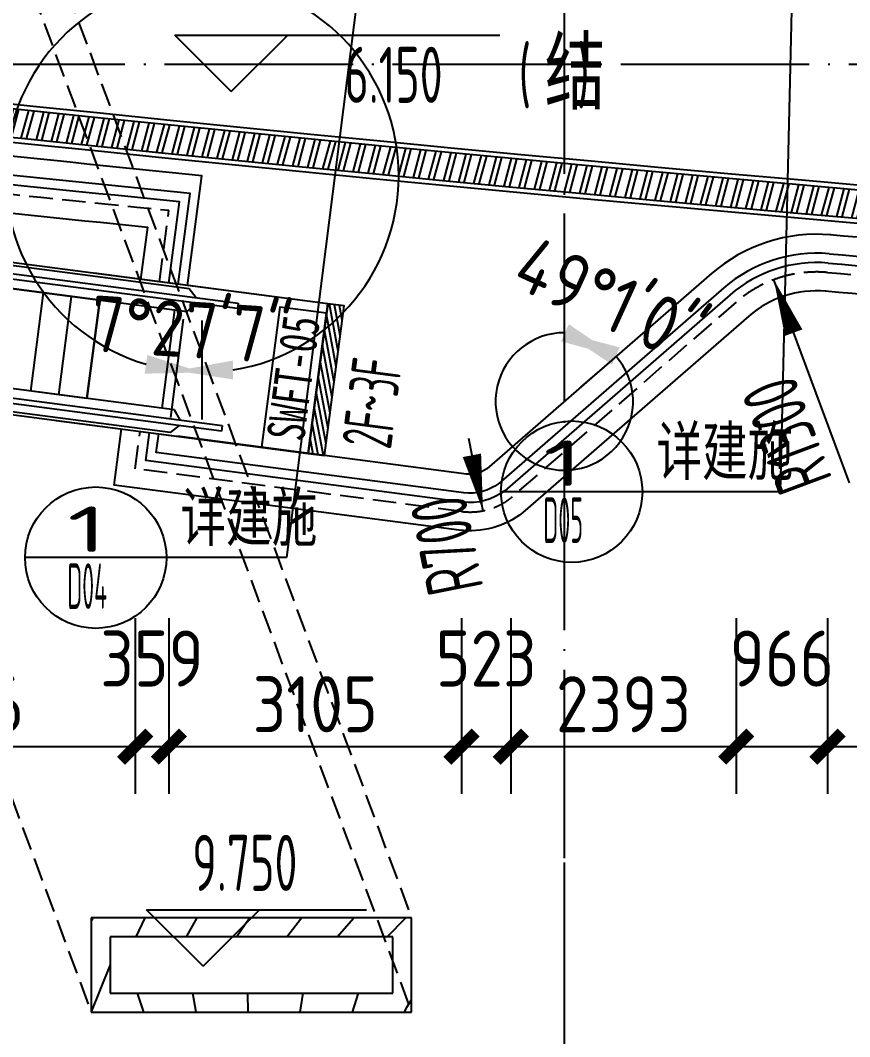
# Model space of a CAD drawing. Header units: inches. Extents: x 0 to 1813292486, y 0 to 3473589894.
# Drawn here: x 600542914 to 600551714, y 3473190898 to 3473201682 of the extents above; entities that cross this region are included whole.
import ezdxf
from ezdxf.enums import TextEntityAlignment as Align

# ---------------------------------------------------------------- set-up
doc = ezdxf.new("R2010")
doc.units = ezdxf.units.IN
doc.header["$LTSCALE"] = 1000
doc.header["$MEASUREMENT"] = 0
doc.linetypes.add('AX-MALL-GIRD-200$0$DOTE', pattern=[2.4200000000000004, 2, -0.2, 0.02, -0.2])
doc.linetypes.add('AX-MALL-WALL-P02-QT$0$DASH', pattern=[0.35, 0.25, -0.1])
for name, color, linetype in [('A-Anno-Note', 241, 'Continuous'), ('AX-MALL-DIM-P02$0$A-Anno-Dims', 3, 'Continuous'), ('AX-MALL-DIM-P02$0$A-Detl-Thin', 131, 'Continuous'), ('AX-MALL-DIM-SY-P02$0$A-Anno-Note', 241, 'Continuous'), ('AX-MALL-DIM-SY-P02$0$DIM_IDEN', 3, 'Continuous'), ('AX-MALL-GIRD-200$0$A-Grid', 222, 'AX-MALL-GIRD-200$0$DOTE'), ('AX-MALL-GIRD-200$0$A-Grid-Iden', 11, 'Continuous'), ('AX-MALL-P02-200$0$A-Anno-Note', 241, 'Continuous'), ('AX-MALL-WALL-P02$0$A-Anno-Note', 241, 'Continuous'), ('AX-MALL-WALL-P02-QT$0$A-Detl-Fine', 152, 'Continuous'), ('AX-MALL-WALL-P02-QT$0$A-Detl-Patt', 8, 'Continuous'), ('AX-MALL-WALL-P02-QT$0$A-Detl-Thin', 131, 'Continuous'), ('AX-MALL-WALL-P02-QT$0$A-Hdrl', 31, 'Continuous'), ('AX-MALL-WALL-P02-QT$0$A-Strs', 151, 'Continuous'), ('AX-MALL-WALL-P02-QT$0$A-Wall', 2, 'Continuous'), ('AX-MALL-WALL-P02-QT$0$A-Wall-Patt', 13, 'Continuous'), ('AX-MALL-WALL-P02-QT$0$A-Wind', 4, 'Continuous'), ('AX-MALL-WORD-P02$0$A-Anno-Levl', 201, 'Continuous'), ('AX-MALL-WORD-P02$0$A-Anno-Note', 241, 'Continuous'), ('AX-MALL-ZTKD-P02$0$A-Anno-Note', 241, 'Continuous')]:
    doc.layers.add(name, color=color, linetype=linetype)
doc.styles.add('AX-MALL-DIM-P02$0$_TCH_DIM', font='gbenor.shx')
doc.styles.add('AX-MALL-DIM-P02$0$_TCH_DIM_T3', font='gbenor.shx')
doc.styles.add('AX-MALL-DIM-SY-P02$0$_TCH_DIM', font='gbenor.shx')
doc.styles.add('AX-MALL-DIM-SY-P02$0$_TCH_LABEL', font='gbenor.shx')
doc.styles.add('AX-MALL-GIRD-200$0$_TCH_DIM_T3', font='gbenor.shx')
doc.styles.add('AX-MALL-WORD-P02$0$_TCH_DIM', font='gbenor.shx')
doc.styles.add('AX-MALL-WORD-P02$0$STANDARD', font='gbenor.shx', dxfattribs={"bigfont": 'gbcbig.shx'})
doc.styles.add('AX-MALL-WORD-P02$0$宋体', font='', dxfattribs={"width": 0.7, "height": 5})
doc.styles.get('AX-MALL-WORD-P02$0$宋体').set_extended_font_data('SimSun')
doc.dimstyles.new('AX-MALL-DIM-P02$0$_TCH_ARCH&&200', dxfattribs={"dimtxt": 595, "dimasz": 300, "dimexe": 500, "dimexo": 500, "dimgap": 152.5, "dimtad": 1, "dimdec": 0, "dimzin": 0, "dimdsep": 46, "dimtxsty": 'AX-MALL-DIM-P02$0$_TCH_DIM_T3', "dimblk": 'AX-MALL-DIM-P02$0$_ArchTick', "dimcen": 0.09, "dimclrt": 7, "dimazin": 2, "dimtfac": 1, "dimtdec": 0, "dimtix": 1, "dimtmove": 2, "dimatfit": 3, "dimfxl": 500, "dimtolj": 1, "dimtzin": 0, "dimarcsym": 0})
doc.dimstyles.new('AX-MALL-DIM-P02$0$_TCH_ARROW&&200', dxfattribs={"dimtxt": 595, "dimasz": 600, "dimexe": 500, "dimexo": 500, "dimgap": 152.5, "dimtad": 1, "dimdec": 0, "dimzin": 0, "dimdsep": 46, "dimtxsty": 'AX-MALL-DIM-P02$0$_TCH_DIM_T3', "dimcen": 0.09, "dimclrt": 7, "dimaunit": 1, "dimadec": 3, "dimazin": 2, "dimtfac": 1, "dimtdec": 0, "dimtix": 1, "dimtmove": 2, "dimatfit": 3, "dimfxl": 500, "dimtolj": 1, "dimtzin": 0, "dimarcsym": 0})
doc.dimstyles.new('AX-MALL-GIRD-200$0$_TCH_ARCH&&200', dxfattribs={"dimtxt": 595, "dimasz": 300, "dimexe": 500, "dimexo": 500, "dimgap": 152.5, "dimtad": 1, "dimdec": 0, "dimzin": 0, "dimdsep": 46, "dimtxsty": 'AX-MALL-GIRD-200$0$_TCH_DIM_T3', "dimblk": 'AX-MALL-GIRD-200$0$_ArchTick', "dimcen": 0.09, "dimclrt": 7, "dimazin": 2, "dimtfac": 1, "dimtdec": 0, "dimtix": 1, "dimtmove": 2, "dimatfit": 3, "dimfxl": 500, "dimtolj": 1, "dimtzin": 0, "dimarcsym": 0})
pattern_1 = [(45, (0, 359.0227), (-353.55353201463, 353.55353201463), [])]

# ---------------------------------------------------------------- blocks, each defined once
blk = doc.blocks.new('AX-MALL-WORD-P02')
at = {"layer": 'AX-MALL-WORD-P02$0$A-Anno-Levl'}
for p, q in [((600346702.1556399, 3473073564.134352), (600346349.3584504, 3473074335.842939)), ((600346349.3584504, 3473074335.842939), (600349581.1619954, 3473073131.901289)), ((600346702.1556401, 3473073564.134353), (600346349.3584509, 3473074335.84294)), ((600346349.3584509, 3473074335.84294), (600349581.1619956, 3473073131.90129)), ((600346702.1556399, 3473073564.134352), (600347473.8642268, 3473073916.931542)), ((600346702.1556401, 3473073564.134353), (600347473.864227, 3473073916.931542)), ((600343181.282711, 3473064971.567621), (600342828.4855213, 3473065743.276208)), ((600342828.4855213, 3473065743.276208), (600345016.4378104, 3473064928.19978)), ((600343181.282711, 3473064971.567621), (600343952.9912977, 3473065324.36481))]:
    blk.add_line(p, q, dxfattribs=at)
at = {"layer": 'AX-MALL-WORD-P02$0$A-Anno-Note', "color": 2}
blk.add_lwpolyline([(600346127.2442691, 3473069681.628586), (600346828.7643359, 3473071007.475334), (600346386.8154209, 3473071241.315355), (600345685.2953546, 3473069915.468609)], close=True, dxfattribs=at)
at = {"layer": 'AX-MALL-WORD-P02$0$A-Anno-Note', "style": 'AX-MALL-WORD-P02$0$_TCH_DIM', "width": 0.7}
for s, height, p in [('6.150', 595, (600347786.8219672, 3473073032.248411)), ('(', 595, (600349517.311412, 3473072387.590316)), ('结', 675.177304964539, (600349777.5095541, 3473072290.658874)), (')', 595, (600350099.9077528, 3473072170.556085)), ('9.750', 595, (600343353.7808985, 3473065761.228789))]:
    blk.add_text(s, height=height, rotation=339.5681613331429, dxfattribs=at).set_placement(p)
at = {"layer": 'AX-MALL-WORD-P02$0$A-Anno-Note', "color": 2, "style": 'AX-MALL-WORD-P02$0$宋体', "width": 0.7}
blk.add_text('SWFT-05', height=396.5189873417722, rotation=62.1161917323106, dxfattribs=at).set_placement((600346124.1437688, 3473069808.589206))
at = {"layer": 'AX-MALL-WORD-P02$0$A-Anno-Note', "color": 1, "style": 'AX-MALL-WORD-P02$0$STANDARD', "width": 0.6}
blk.add_text('2F~3F', height=524.9999999999998, rotation=62.1161916860535, dxfattribs=at).set_placement((600346960.927279, 3473069408.752296))
blk = doc.blocks.new('AX-MALL-GIRD-200$0$_ArchTick')
at = {"color": 0, "linetype": 'ByBlock', "const_width": 0.4}
blk.add_lwpolyline([(-0.5, -0.5), (0.5, 0.5)], dxfattribs=at)
blk = doc.blocks.new('*D417')
at = {"layer": 'AX-MALL-GIRD-200$0$A-Grid-Iden', "color": 0, "lineweight": -2, "transparency": 16777216}
for p, q in [((600339112.8604977, 3473067130.788375), (600337367.3963392, 3473062445.347641)), ((600346984.4009312, 3473064198.408589), (600345238.9367727, 3473059512.967855)), ((600337541.942755, 3473062913.891715), (600345413.4831885, 3473059981.511928))]:
    blk.add_line(p, q, dxfattribs=at)
at = {"layer": 'AX-MALL-GIRD-200$0$A-Grid-Iden', "color": 0, "lineweight": -2, "transparency": 16777216, "xscale": 300, "yscale": 300, "zscale": 300}
for p, rotation in [((600337541.942755, 3473062913.891715), 159.5681613084339), ((600345413.4831885, 3473059981.511928), 339.568161308434)]:
    blk.add_blockref('AX-MALL-GIRD-200$0$_ArchTick', p, dxfattribs=dict(at, rotation=rotation))
at = {"layer": 'AX-MALL-GIRD-200$0$A-Grid-Iden', "color": 7, "transparency": 16777216, "insert": (600341634.804746, 3473061869.391488), "char_height": 595, "attachment_point": 5, "rotation": 339.56816132295063, "style": 'AX-MALL-GIRD-200$0$_TCH_DIM_T3'}
blk.add_mtext('\\A1;8400', dxfattribs=at)
blk = doc.blocks.new('*D418')
at = {"layer": 'AX-MALL-GIRD-200$0$A-Grid-Iden', "color": 0, "lineweight": -2, "transparency": 16777216}
for p, q in [((600346984.400931, 3473064198.408589), (600345238.9367725, 3473059512.967854)), ((600354855.9413635, 3473061266.028803), (600353110.4772049, 3473056580.588068)), ((600345413.4831883, 3473059981.511928), (600353285.0236207, 3473057049.132142))]:
    blk.add_line(p, q, dxfattribs=at)
at = {"layer": 'AX-MALL-GIRD-200$0$A-Grid-Iden', "color": 0, "lineweight": -2, "transparency": 16777216, "xscale": 300, "yscale": 300, "zscale": 300}
for p, rotation in [((600345413.4831883, 3473059981.511928), 159.5681613089271), ((600353285.0236207, 3473057049.132142), 339.5681613089271)]:
    blk.add_blockref('AX-MALL-GIRD-200$0$_ArchTick', p, dxfattribs=dict(at, rotation=rotation))
at = {"layer": 'AX-MALL-GIRD-200$0$A-Grid-Iden', "color": 7, "transparency": 16777216, "insert": (600349506.3451788, 3473058937.011701), "char_height": 595, "attachment_point": 5, "rotation": 339.56816132295063, "style": 'AX-MALL-GIRD-200$0$_TCH_DIM_T3'}
blk.add_mtext('\\A1;8400', dxfattribs=at)
blk = doc.blocks.new('AX-MALL-WALL-P02-QT$0$tj')
at = {"layer": 'AX-MALL-WALL-P02-QT$0$A-Detl-Patt'}
h = blk.add_hatch(dxfattribs=at)
h.set_pattern_fill('STEEL', color=256, scale=100.0000000000001, angle=50.43183869082386)
h.set_pattern_definition([(75.00000000004839, (-14278.19445574284, 156289.8254051208), (-153.3407249234246, 41.08752340989569), []), (75.00000000004839, (-14317.88195610046, 156358.5661673546), (-153.3407249234246, 41.08752340989569), [])])
edge = h.paths.add_edge_path()
edge.add_line((88101.273016572, 47666.64152574539), (87883.93542659283, 47459.84604215622))
edge.add_line((87883.93542659283, 47459.84604215622), (91571.54751467705, 43584.64122533798))
edge.add_arc((262949.389629302, 558937.705083496), 543101.4133620498, 251.6057364187558, 260.0288666978238)
edge.add_arc((172180.8466627672, -2862.146247219684), 27099.9982179492, 64.7128659603706, 96.9316049602786, ccw=False)
edge.add_arc((262948.9730309481, 558936.3205539446), 543099.9677998082, 261.6155114784545, 271.7251478115656)
edge.add_line((279298.9759148359, 16082.51663446426), (279298.9759315252, 16382.65274763107))
edge.add_arc((262948.9742454757, 558936.3204835369), 542799.9676941936, 261.62020364125146, 271.7261014454634, ccw=False)
edge.add_arc((172180.8456921196, -2862.14609140989), 27400.00151046549, 64.80631838577902, 96.83815911678944)
edge.add_arc((262949.394896181, 558937.7037490648), 542801.4137571028, 251.6136389015772, 260.02417327084333, ccw=False)
edge.add_line((91737.26096642017, 43845.69257831573), (88101.273016572, 47666.64152574539))
at = {"layer": 'AX-MALL-WALL-P02-QT$0$A-Detl-Thin', "linetype": 'AX-MALL-WALL-P02-QT$0$DASH', "ltscale": 10}
h = blk.add_hatch(dxfattribs=at)
h.set_pattern_fill('ANSI31', color=256, scale=50.00000000000023, angle=92.84518400199758)
h.set_pattern_definition([(117.4133453111998, (58161.38495886326, 24927.7116932869), (-70.46183611246553, -36.54477085247697), [])])
h.paths.add_polyline_path([(209831.5866611004, 15405.21547174454), (210005.1086066961, 15382.51883602142), (210212.6206548214, 16969.00512170792), (210039.0987079144, 16991.7017583847)])
at = {"layer": 'AX-MALL-WALL-P02-QT$0$A-Detl-Fine'}
blk.add_line((208055.9908436537, 17251.09181213379), (208128.5875961781, 17806.11372900009), dxfattribs=at)
for points in [[(215322.7824310064, 17125.54036235809, 0.2034831391486491), (214505.0389516354, 16860.15656232834), (212108.4058158398, 14778.021879673, -0.2028840938386002), (211432.3645714521, 14590.7232875824), (207770.6617791653, 15069.67317819595), (207848.4785887003, 15664.60393285751)], [(217121.0578203201, 9734.253064632416), (220730.3524348736, 15025.56964683533, 0.5759538469570513), (219908.6746001244, 16741.97572851181, -0.002114868459936948), (215318.1481082439, 17125.93785762787)]]:
    blk.add_lwpolyline(points, format="xyb", dxfattribs=at)
blk.add_arc((262948.9741780758, 558936.3204660416), 543899.9676687234, 263.0841327176383, 264.2152511234571, dxfattribs=at)
at = {"layer": 'AX-MALL-WALL-P02-QT$0$A-Detl-Patt'}
blk.add_lwpolyline([(88103.03003954887, 47737.33037519455), (87813.24658572674, 47461.60306501389), (91543.92713344097, 43541.13421487808, 0.03677856867194786), (168908.9495433569, 23989.2463850975, -0.1416543586965341), (183742.0972260237, 21592.70785188675, 0.04416604653312874), (279348.9759123325, 16034.00206041336), (279348.9759345055, 16434.18465709686, -0.04414427716130016), (183859.0483468771, 21979.79425859451, 0.1405450684183163), (168919.8474783897, 24393.46752309799, -0.03670519880877311), (91764.87840116024, 43889.20268630981), (88103.03007543087, 47737.33033752441)], format="xyb", dxfattribs=at)
blk.add_lwpolyline([(88101.273016572, 47666.64152574539), (87883.93542659283, 47459.84604215622), (91571.54751467705, 43584.64122533798, 0.0367693963449814), (168910.2986617088, 24039.77597379684, -0.1415142461245126), (183756.7420067787, 21641.08926153183, 0.04414024362697595), (279298.9759148359, 16082.51663446426), (279298.9759315252, 16382.65274763107, -0.04412389944666065), (183844.4648458958, 21931.40288829803, 0.1406825130026793), (168918.4574091434, 24342.94360637665, -0.03671436212623864), (91737.26096642017, 43845.69257831573)], format="xyb", close=True, dxfattribs=at)
at = {"layer": 'AX-MALL-WALL-P02-QT$0$A-Detl-Patt', "linetype": 'AX-MALL-WALL-P02-QT$0$DASH'}
for points in [[(208254.3016358614, 17225.15280246735), (208353.608504653, 17984.38092565536, -0.005030230283610492), (197481.0343395472, 19192.30363845825)], [(215340.2952805758, 17324.77213811874, 0.2034831391578301), (214373.8711693287, 17011.13673686981), (211980.8237684965, 14932.11725091934, -0.2013268899884237), (211458.3035780191, 14789.03407144547), (207994.9115718603, 15242.04495763779), (208046.7893755436, 15638.66492509842)], [(215340.2953393459, 17324.77281236649, 0.002115244392375164), (219924.5011498928, 16941.34854793549, -0.5759538470093813), (220895.5749557018, 14912.86863183975), (217285.9804359674, 9621.112382411957)]]:
    blk.add_lwpolyline(points, format="xyb", dxfattribs=at)
at = {"layer": 'AX-MALL-WALL-P02-QT$0$A-Detl-Thin'}
for points in [[(208551.7678157091, 17186.24429559708), (208704.1341177225, 18351.12625837326, -0.005173767717059296), (197529.1990956068, 19589.39325332642)], [(215375.3209798336, 17723.23569059372, 0.2034831391629232), (214111.5356032848, 17313.09707689285), (211727.7386744022, 15242.11417484283, -0.1943799233485776), (211510.1815907955, 15185.65564870834), (208443.4111574888, 15586.78851938248)], [(217615.8256677389, 9394.831017494202), (221226.0199956894, 14687.46660804749, 0.5759538471689731), (219956.1542497873, 17340.09418058395, -0.002114752064622187), (215368.160820365, 17723.84983968735)]]:
    blk.add_lwpolyline(points, format="xyb", dxfattribs=at)
at = {"layer": 'AX-MALL-WALL-P02-QT$0$A-Detl-Thin', "linetype": 'AX-MALL-WALL-P02-QT$0$DASH', "ltscale": 10}
blk.add_lwpolyline([(196747.0410020351, 17116.67106342316), (209831.586663723, 15405.21546602249), (210039.098708868, 16991.70175266266), (196954.5530456305, 18703.15734529495)], close=True, dxfattribs=at)
at = {"layer": 'AX-MALL-WALL-P02-QT$0$A-Detl-Thin', "ltscale": 10}
blk.add_lwpolyline([(209831.5866611004, 15405.21547174454), (210005.1086066961, 15382.51883602142), (210212.6206548214, 16969.00512170792), (210039.0987079144, 16991.7017583847)], close=True, dxfattribs=at)
at = {"layer": 'AX-MALL-WALL-P02-QT$0$A-Hdrl', "ltscale": 6}
for points in [[(208452.6124219894, 17199.21379756927), (208578.6394714117, 18162.72498989105, -0.005124982163675117), (197505.1167163849, 19390.84844255447)], [(208353.4570293427, 17212.18329906464), (208466.1227222681, 18073.54327821732, -0.005077597363799565), (197493.0755281448, 19291.57604074478)], [(215357.8081303835, 17524.00391244888, 0.2034831391568696), (214242.7033861876, 17162.11690330505), (211853.8032351732, 15086.70045280457, -0.1989123667841689), (211484.2425842285, 14987.34485864639), (208219.1613650322, 15414.41674232483), (208245.1001609564, 15612.72592115402)], [(215357.8081891537, 17524.00457954407, 0.002115244392410051), (219940.3276997805, 17140.72136259079, -0.5759538471345529), (221060.7974742651, 14800.16761827469), (217450.9030542374, 9507.97169828415)], [(215349.0517047644, 17424.38802528381, 0.2034831391452846), (214308.2872774601, 17086.62681770325), (211917.2265796661, 15009.33333921432, -0.2002707399178865), (211471.2730814219, 14888.18946504593), (208107.0364677906, 15328.23084640503), (208145.9447681904, 15625.69542789459)], [(215349.0517634153, 17424.38869333267, 0.002115244392392978), (219932.4144254923, 17041.03495502472, -0.5759538471378727), (220978.1862148046, 14856.51812601089), (217368.4417458773, 9564.542040348053)]]:
    blk.add_lwpolyline(points, format="xyb", dxfattribs=at)
at = {"layer": 'AX-MALL-WALL-P02-QT$0$A-Strs'}
for p, q in [((210039.0987054166, 16991.70173848538), (202656.9796851689, 17957.28123852436)), ((202683.4113465075, 17924.57696083958), (208567.3419539084, 17154.96016672185)), ((202761.7948939252, 17827.59186149841), (209087.6610886095, 17000.16999240859)), ((209079.8793867959, 16940.67675651674), (202816.481089798, 17759.92783870226)), ((207618.8750618025, 17031.93250894151), (202906.7133129882, 17648.28220108862)), ((202906.7133129882, 17648.28220108862), (208548.7047610956, 16910.31099434627)), ((208567.3419539084, 17154.96016672185), (208641.4618194206, 17058.53275601068)), ((206887.5035310853, 16066.63479110709), (207023.942702884, 17109.74952707763)), ((207184.9697105446, 16027.72628203903), (207321.4088823433, 17070.84101800957)), ((207482.4358900039, 15988.81777297097), (207618.8750618025, 17031.93250894151)), ((207618.8750618025, 17031.93250894151), (207482.4358900039, 15988.81777297097)), ((208548.7047610956, 16910.31099434627), (208633.680117607, 16999.03952011883)), ((209087.6610886095, 17000.16999240859), (209079.8793867959, 16940.67675651674)), ((209831.5866570536, 15405.21544803588), (210039.0987054166, 16991.70173848538)), ((208280.6368048863, 15884.41327363834), (208417.075976685, 16927.52800960888)), ((207482.4358900039, 15988.81777297097), (203865.5446139587, 16461.90633472946)), ((208412.265589297, 15867.19625837572), (203865.5446139587, 16461.90633472949)), ((203955.7768371489, 16350.26069711583), (208917.7605990123, 15701.23434210307)), ((208909.9788971987, 15641.74110621121), (204010.4630330218, 16282.59667431968)), ((208367.3522172986, 15625.98400430115), (204088.8465804395, 16185.61157497853)), ((204115.2782417781, 16152.9072972937), (209831.5866570536, 15405.21544803588)), ((208471.5613298234, 15759.59710570516), (208412.265589297, 15867.19625837572)), ((208463.7796280098, 15700.1038698133), (208367.3522172986, 15625.98400430115)), ((208917.7605990123, 15701.23434210307), (208909.9788971987, 15641.74110621121))]:
    blk.add_line(p, q, dxfattribs=at)
blk = doc.blocks.new('AX-MALL-DIM-SY-P02')
at = {"layer": 'AX-MALL-DIM-SY-P02$0$DIM_IDEN'}
for p, q in [((600349099.5848602, 3473075554.432777), (600345524.4676007, 3473068725.562771)), ((600344330.9861856, 3473069170.169619), (600342925.3539655, 3473069693.808866)), ((600345524.4676007, 3473068725.562771), (600344330.9861858, 3473069170.169619))]:
    blk.add_line(p, q, dxfattribs=at)
at = {"layer": 'AX-MALL-DIM-SY-P02$0$DIM_IDEN', "color": 1}
for p, q in [((600353221.5390131, 3473073918.550472), (600350677.8687639, 3473067552.700317)), ((600349307.7509849, 3473068063.109394), (600347902.1187649, 3473068586.748641)), ((600350677.8687639, 3473067552.700317), (600349307.750985, 3473068063.109394))]:
    blk.add_line(p, q, dxfattribs=at)
at = {"layer": 'AX-MALL-DIM-SY-P02$0$DIM_IDEN'}
blk.add_circle((600343628.1700757, 3473069431.989243), 750, dxfattribs=at)
at = {"layer": 'AX-MALL-DIM-SY-P02$0$DIM_IDEN', "color": 1}
blk.add_circle((600348604.9348749, 3473068324.929018), 750, dxfattribs=at)
at = {"layer": 'AX-MALL-DIM-SY-P02$0$A-Anno-Note', "style": 'AX-MALL-DIM-SY-P02$0$_TCH_LABEL'}
for s, width, p, p2 in [('1', 3.000000000491123, (600343366.3681211, 3473069593.945214), (600343762.3973598, 3473069446.412702)), ('D04', 0.488372093103206, (600343155.6073897, 3473069028.189159), (600343551.6366284, 3473068880.656647))]:
    blk.add_text(s, height=482.9906831399546, rotation=339.5681613000222, dxfattribs=dict(at, width=width)).set_placement(p, p2, align=Align.FIT)
at = {"layer": 'AX-MALL-DIM-SY-P02$0$A-Anno-Note', "style": 'AX-MALL-DIM-SY-P02$0$_TCH_DIM', "width": 0.7}
blk.add_text('详建施', height=506.3829787234042, rotation=339.5681613088448, dxfattribs=at).set_placement((600344533.8548627, 3473069284.6258))
at = {"layer": 'AX-MALL-DIM-SY-P02$0$A-Anno-Note', "color": 1, "style": 'AX-MALL-DIM-SY-P02$0$_TCH_LABEL'}
for s, width, p, p2 in [('1', 3.000000000491123, (600348343.1329203, 3473068486.884989), (600348739.162159, 3473068339.352477)), ('D05', 0.5020509124287393, (600348132.372189, 3473067921.128934), (600348528.4014277, 3473067773.596422))]:
    blk.add_text(s, height=482.9906831399546, rotation=339.5681613000222, dxfattribs=dict(at, width=width)).set_placement(p, p2, align=Align.FIT)
at = {"layer": 'AX-MALL-DIM-SY-P02$0$A-Anno-Note', "color": 1, "style": 'AX-MALL-DIM-SY-P02$0$_TCH_DIM', "width": 0.7}
blk.add_text('详建施', height=506.3829787234042, rotation=339.5681613088448, dxfattribs=at).set_placement((600349510.619662, 3473068177.565575))
blk = doc.blocks.new('AX-MALL-DIM-P02$0$_ArchTick')
at = {"color": 0, "linetype": 'ByBlock', "const_width": 0.4}
blk.add_lwpolyline([(-0.5, -0.5), (0.5, 0.5)], dxfattribs=at)
blk = doc.blocks.new('*D1647')
at = {"layer": 'AX-MALL-DIM-P02$0$A-Anno-Dims', "color": 0, "lineweight": -2, "transparency": 16777216}
for p, q in [((600350679.0461327, 3473066120.214976), (600350028.5981466, 3473064374.183428)), ((600350203.1445626, 3473064842.727501), (600354498.9494898, 3473063242.414113)), ((600354974.8510602, 3473064519.901588), (600354324.4030738, 3473062773.870039))]:
    blk.add_line(p, q, dxfattribs=at)
at = {"layer": 'AX-MALL-DIM-P02$0$A-Anno-Dims', "color": 0, "lineweight": -2, "transparency": 16777216, "xscale": 300, "yscale": 300, "zscale": 300}
for p, rotation in [((600350203.1445626, 3473064842.727501), 159.5681612923998), ((600354498.9494898, 3473063242.414113), 339.5681612923998)]:
    blk.add_blockref('AX-MALL-DIM-P02$0$_ArchTick', p, dxfattribs=dict(at, rotation=rotation))
at = {"layer": 'AX-MALL-DIM-P02$0$A-Anno-Dims', "color": 7, "transparency": 16777216, "insert": (600352508.1388006, 3473064464.260473), "char_height": 595, "attachment_point": 5, "rotation": 339.5681612923998, "style": 'AX-MALL-DIM-P02$0$_TCH_DIM_T3'}
blk.add_mtext('\\A1;4584', dxfattribs=at)
blk = doc.blocks.new('*D1648')
at = {"layer": 'AX-MALL-DIM-P02$0$A-Anno-Dims', "color": 0, "lineweight": -2, "transparency": 16777216}
for p, q in [((600349773.4214983, 3473066457.586727), (600349122.9735122, 3473064711.555179)), ((600350679.0461327, 3473066120.214977), (600350028.5981466, 3473064374.183428)), ((600349297.5199282, 3473065180.099252), (600350203.1445626, 3473064842.727501))]:
    blk.add_line(p, q, dxfattribs=at)
at = {"layer": 'AX-MALL-DIM-P02$0$A-Anno-Dims', "color": 0, "lineweight": -2, "transparency": 16777216, "xscale": 300, "yscale": 300, "zscale": 300}
for p, rotation in [((600349297.5199282, 3473065180.099252), 159.5681612941245), ((600350203.1445626, 3473064842.727501), 339.5681612941244)]:
    blk.add_blockref('AX-MALL-DIM-P02$0$_ArchTick', p, dxfattribs=dict(at, rotation=rotation))
at = {"layer": 'AX-MALL-DIM-P02$0$A-Anno-Dims', "color": 7, "transparency": 16777216, "insert": (600350076.7340435, 3473065887.590795), "char_height": 595, "attachment_point": 5, "rotation": 339.5681612941244, "style": 'AX-MALL-DIM-P02$0$_TCH_DIM_T3'}
blk.add_mtext('\\A1;966', dxfattribs=at)
blk = doc.blocks.new('*D1649')
at = {"layer": 'AX-MALL-DIM-P02$0$A-Anno-Dims', "color": 0, "lineweight": -2, "transparency": 16777216}
for p, q in [((600347530.925145, 3473067292.982421), (600346880.4771591, 3473065546.950873)), ((600349773.4214984, 3473066457.586728), (600349122.9735123, 3473064711.555179)), ((600347055.0235752, 3473066015.494946), (600349297.5199283, 3473065180.099252))]:
    blk.add_line(p, q, dxfattribs=at)
at = {"layer": 'AX-MALL-DIM-P02$0$A-Anno-Dims', "color": 0, "lineweight": -2, "transparency": 16777216, "xscale": 300, "yscale": 300, "zscale": 300}
for p, rotation in [((600347055.0235752, 3473066015.494946), 159.5681612951275), ((600349297.5199283, 3473065180.099252), 339.5681612951275)]:
    blk.add_blockref('AX-MALL-DIM-P02$0$_ArchTick', p, dxfattribs=dict(at, rotation=rotation))
at = {"layer": 'AX-MALL-DIM-P02$0$A-Anno-Dims', "color": 7, "transparency": 16777216, "insert": (600348333.363526, 3473066019.486765), "char_height": 595, "attachment_point": 5, "rotation": 339.5681612951275, "style": 'AX-MALL-DIM-P02$0$_TCH_DIM_T3'}
blk.add_mtext('\\A1;2393', dxfattribs=at)
blk = doc.blocks.new('*D1650')
at = {"layer": 'AX-MALL-DIM-P02$0$A-Anno-Dims', "color": 0, "lineweight": -2, "transparency": 16777216}
for p, q in [((600347041.2776684, 3473067475.390473), (600346390.8296822, 3473065729.358925)), ((600347530.925145, 3473067292.98242), (600346880.4771591, 3473065546.950871)), ((600346565.376098, 3473066197.902998), (600347055.023575, 3473066015.494945))]:
    blk.add_line(p, q, dxfattribs=at)
at = {"layer": 'AX-MALL-DIM-P02$0$A-Anno-Dims', "color": 0, "lineweight": -2, "transparency": 16777216, "xscale": 300, "yscale": 300, "zscale": 300}
for p, rotation in [((600346565.376098, 3473066197.902998), 159.5681613016671), ((600347055.023575, 3473066015.494945), 339.5681613016671)]:
    blk.add_blockref('AX-MALL-DIM-P02$0$_ArchTick', p, dxfattribs=dict(at, rotation=rotation))
at = {"layer": 'AX-MALL-DIM-P02$0$A-Anno-Dims', "color": 7, "transparency": 16777216, "insert": (600347136.6016345, 3473066982.87639), "char_height": 595, "attachment_point": 5, "rotation": 339.56816130166715, "style": 'AX-MALL-DIM-P02$0$_TCH_DIM_T3'}
blk.add_mtext('\\A1;523', dxfattribs=at)
blk = doc.blocks.new('*D1651')
at = {"layer": 'AX-MALL-DIM-P02$0$A-Anno-Dims', "color": 0, "lineweight": -2, "transparency": 16777216}
for p, q in [((600344131.9047157, 3473068559.217269), (600343481.4567293, 3473066813.185721)), ((600347041.2776685, 3473067475.390473), (600346390.8296821, 3473065729.358925)), ((600343656.0031453, 3473067281.729794), (600346565.3760982, 3473066197.902998))]:
    blk.add_line(p, q, dxfattribs=at)
at = {"layer": 'AX-MALL-DIM-P02$0$A-Anno-Dims', "color": 0, "lineweight": -2, "transparency": 16777216, "xscale": 300, "yscale": 300, "zscale": 300}
for p, rotation in [((600343656.0031453, 3473067281.729794), 159.5681612942197), ((600346565.3760982, 3473066197.902998), 339.5681612942196)]:
    blk.add_blockref('AX-MALL-DIM-P02$0$_ArchTick', p, dxfattribs=dict(at, rotation=rotation))
at = {"layer": 'AX-MALL-DIM-P02$0$A-Anno-Dims', "color": 7, "transparency": 16777216, "insert": (600345267.7813965, 3473067161.506063), "char_height": 595, "attachment_point": 5, "rotation": 339.56816129421964, "style": 'AX-MALL-DIM-P02$0$_TCH_DIM_T3'}
blk.add_mtext('\\A1;3105', dxfattribs=at)
blk = doc.blocks.new('*D1652')
at = {"layer": 'AX-MALL-DIM-P02$0$A-Anno-Dims', "color": 0, "lineweight": -2, "transparency": 16777216}
for p, q in [((600343795.7740738, 3473068684.435796), (600343145.3260856, 3473066938.404249)), ((600344131.9047172, 3473068559.217268), (600343481.4567289, 3473066813.18572)), ((600343319.8725021, 3473067406.948322), (600343656.0031455, 3473067281.729794))]:
    blk.add_line(p, q, dxfattribs=at)
at = {"layer": 'AX-MALL-DIM-P02$0$A-Anno-Dims', "color": 0, "lineweight": -2, "transparency": 16777216, "xscale": 300, "yscale": 300, "zscale": 300}
for p, rotation in [((600343319.8725021, 3473067406.948322), 159.5681612308946), ((600343656.0031455, 3473067281.729794), 339.5681612308945)]:
    blk.add_blockref('AX-MALL-DIM-P02$0$_ArchTick', p, dxfattribs=dict(at, rotation=rotation))
at = {"layer": 'AX-MALL-DIM-P02$0$A-Anno-Dims', "color": 7, "transparency": 16777216, "insert": (600343814.3396226, 3473068220.516475), "char_height": 595, "attachment_point": 5, "rotation": 339.5681612308946, "style": 'AX-MALL-DIM-P02$0$_TCH_DIM_T3'}
blk.add_mtext('\\A1;359', dxfattribs=at)
blk = doc.blocks.new('*D1653')
at = {"layer": 'AX-MALL-DIM-P02$0$A-Anno-Dims', "color": 0, "lineweight": -2, "transparency": 16777216}
for p, q in [((600340191.7933841, 3473070027.024357), (600339541.345398, 3473068280.992808)), ((600339715.8918138, 3473068749.536881), (600343319.8725021, 3473067406.948322)), ((600343795.7740724, 3473068684.435798), (600343145.3260863, 3473066938.404249))]:
    blk.add_line(p, q, dxfattribs=at)
at = {"layer": 'AX-MALL-DIM-P02$0$A-Anno-Dims', "color": 0, "lineweight": -2, "transparency": 16777216, "xscale": 300, "yscale": 300, "zscale": 300}
for p, rotation in [((600339715.8918138, 3473068749.536881), 159.5681612956289), ((600343319.8725021, 3473067406.948322), 339.5681612956289)]:
    blk.add_blockref('AX-MALL-DIM-P02$0$_ArchTick', p, dxfattribs=dict(at, rotation=rotation))
at = {"layer": 'AX-MALL-DIM-P02$0$A-Anno-Dims', "color": 7, "transparency": 16777216, "insert": (600341674.9739321, 3473068499.932268), "char_height": 595, "attachment_point": 5, "rotation": 339.5681612956289, "style": 'AX-MALL-DIM-P02$0$_TCH_DIM_T3'}
blk.add_mtext('\\A1;3846', dxfattribs=at)
blk = doc.blocks.new('*D1654')
at = {"layer": 'AX-MALL-DIM-P02$0$A-Anno-Dims', "color": 0, "lineweight": -2, "transparency": 16777216}
for p, q in [((600345381.3237575, 3473071479.198212), (600344889.0934284, 3473070548.901278)), ((600345563.3298807, 3473071397.5624), (600345195.9118552, 3473070411.28299))]:
    blk.add_line(p, q, dxfattribs=at)
blk.add_arc((600346099.1130406, 3473072835.793142), 2087.280784606934, 258.6434076445439, 233.0409446498793, dxfattribs=at)
at = {"layer": 'AX-MALL-DIM-P02$0$A-Anno-Dims', "color": 0, "transparency": 16777216}
for points in [[(600344892.1630602, 3473071255.637773), (600344796.132301, 3473071080.200908), (600345370.4582728, 3473070879.827063)], [(600345654.5185608, 3473070695.186067), (600345721.6752982, 3473070883.573893), (600345122.9334543, 3473070990.850192)]]:
    blk.add_solid(points, dxfattribs=at)
at = {"layer": 'AX-MALL-DIM-P02$0$A-Anno-Dims', "color": 7, "transparency": 16777216, "insert": (600345429.0534239, 3473071341.902758), "char_height": 595, "attachment_point": 5, "rotation": 335.8421761473435, "style": 'AX-MALL-DIM-P02$0$_TCH_DIM_T3'}
blk.add_mtext('\\A1;7°27\'7"', dxfattribs=at)
blk = doc.blocks.new('*D1655')
at = {"layer": 'AX-MALL-DIM-P02$0$A-Anno-Dims', "color": 0, "lineweight": -2, "transparency": 16777216}
for p, q in [((600349085.522932, 3473069838.560273), (600348945.8857985, 3473069463.725015)), ((600349455.1499345, 3473069469.704121), (600349080.607008, 3473069329.284764))]:
    blk.add_line(p, q, dxfattribs=at)
blk.add_arc((600348865.8022757, 3473069248.752626), 729.4046602249146, 69.12378978676834, 20.9958242404766, dxfattribs=at)
at = {"layer": 'AX-MALL-DIM-P02$0$A-Anno-Dims', "color": 0, "transparency": 16777216}
for points in [[(600349196.6364734, 3473070000.783703), (600349054.8148918, 3473069859.763708), (600349548.785667, 3473069504.80896)], [(600349476.4174318, 3473069439.040413), (600349617.1410444, 3473069581.156087), (600349120.4322155, 3473069932.269087)]]:
    blk.add_solid(points, dxfattribs=at)
at = {"layer": 'AX-MALL-DIM-P02$0$A-Anno-Dims', "color": 7, "transparency": 16777216, "insert": (600349698.8963373, 3473070083.587723), "char_height": 595, "attachment_point": 5, "rotation": 315.0598070224511, "style": 'AX-MALL-DIM-P02$0$_TCH_DIM_T3'}
blk.add_mtext('\\A1;49°1\'0"', dxfattribs=at)
blk = doc.blocks.new('AX-MALL-GIRD-200')
at = {"layer": 'AX-MALL-GIRD-200$0$A-Grid'}
for p, q in [((600385888.4862964, 3473168630.679744), (600347158.9473472, 3473064666.952662)), ((600214611.1823212, 3473123083.703041), (600572507.1864198, 3472989756.939759))]:
    blk.add_line(p, q, dxfattribs=at)
at = {"layer": 'AX-MALL-GIRD-200$0$A-Grid-Iden'}
blk.add_line((600347158.9473469, 3473064666.952662), (600344366.2046934, 3473057170.247488), dxfattribs=at)
for base, p1, p2, angle, picture, middle in [((600345413.4831885, 3473059981.511928), (600339287.4069135, 3473067599.332448), (600347158.947347, 3473064666.952662), 339.5681613114818, '*D417', (600341634.804746, 3473061869.391488)), ((600353285.0236207, 3473057049.132142), (600347158.9473469, 3473064666.952662), (600355030.4877794, 3473061734.572876), 339.56816130892713, '*D418', (600349506.3451788, 3473058937.011701))]:
    dim = blk.add_linear_dim(base=base, p1=p1, p2=p2, angle=angle, dimstyle='AX-MALL-GIRD-200$0$_TCH_ARCH&&200', override={"dimgap": 0}, dxfattribs=at)
    dim.commit()
    dim.dimension.update_dxf_attribs({"geometry": picture, "text_midpoint": middle, "dimtype": 129, "text_rotation": 339.5681613229506})
blk = doc.blocks.new('AX-MALL-WALL-P02-QT')
at = {"layer": 'AX-MALL-WALL-P02-QT$0$A-Wall-Patt'}
h = blk.add_hatch(dxfattribs=at)
h.set_pattern_fill('普通砖', color=256, scale=200, style=0)
h.set_pattern_definition(pattern_1)
h.paths.add_polyline_path([(600342366.370937, 3473065610.090643), (600342248.7718741, 3473065867.326838), (600341899.6790426, 3473064930.238692), (600342156.9152381, 3473065047.837755)])
h = blk.add_hatch(dxfattribs=at)
h.set_pattern_fill('普通砖', color=256, scale=200, style=0)
h.set_pattern_definition(pattern_1)
h.paths.add_polyline_path([(600345177.6353776, 3473064562.812148), (600345434.8715732, 3473064680.411211), (600342248.7718741, 3473065867.326838), (600342366.370937, 3473065610.090643)])
h = blk.add_hatch(dxfattribs=at)
h.set_pattern_fill('普通砖', color=256, scale=200, style=0)
h.set_pattern_definition(pattern_1)
h.paths.add_polyline_path([(600342156.9152381, 3473065047.837755), (600341899.6790426, 3473064930.238692), (600345085.7787416, 3473063743.323064), (600344968.1796787, 3473064000.55926)])
h = blk.add_hatch(dxfattribs=at)
h.set_pattern_fill('普通砖', color=256, scale=200, style=0)
h.set_pattern_definition(pattern_1)
h.paths.add_polyline_path([(600344968.1796787, 3473064000.55926), (600345085.7787416, 3473063743.323064), (600345434.8715732, 3473064680.411211), (600345177.6353776, 3473064562.812148)])
at = {"layer": 'AX-MALL-WALL-P02-QT$0$A-Detl-Patt', "linetype": 'AX-MALL-WALL-P02-QT$0$DASH'}
for p, q in [((600341915.187434, 3473086970.861634), (600341899.6790425, 3473064930.238692)), ((600345450.3799645, 3473086721.034152), (600345434.871573, 3473064680.411211)), ((600345101.2871329, 3473085783.946006), (600345085.7787414, 3473063743.323064))]:
    blk.add_line(p, q, dxfattribs=at)
at = {"layer": 'AX-MALL-WALL-P02-QT$0$A-Wall'}
for p, q in [((600342248.7718741, 3473065867.326838), (600341899.6790426, 3473064930.238692)), ((600345434.8715732, 3473064680.411211), (600342248.7718741, 3473065867.326838)), ((600342366.370937, 3473065610.090643), (600342156.9152381, 3473065047.837755)), ((600345177.6353776, 3473064562.812148), (600342366.370937, 3473065610.090643)), ((600342156.9152381, 3473065047.837755), (600344968.1796787, 3473064000.55926)), ((600341899.6790426, 3473064930.238692), (600345085.7787416, 3473063743.323064)), ((600345085.7787416, 3473063743.323064), (600345434.8715732, 3473064680.411211)), ((600344968.1796787, 3473064000.55926), (600345177.6353776, 3473064562.812148))]:
    blk.add_line(p, q, dxfattribs=at)
at = {"layer": 'AX-MALL-WALL-P02-QT$0$A-Detl-Thin', "rotation": 339.5681613091762}
blk.add_blockref('AX-MALL-WALL-P02-QT$0$tj', (600144118.6961328, 3473128496.287411), dxfattribs=at)
at = {"layer": 'AX-MALL-WALL-P02-QT$0$A-Wind'}
blk.add_blockref('AX-MALL-GIRD-200', (0, 0), dxfattribs=at)
blk = doc.blocks.new('AX-MALL-WALL-P02')
at = {"layer": 'AX-MALL-WALL-P02$0$A-Anno-Note'}
blk.add_blockref('AX-MALL-WORD-P02', (0, 0), dxfattribs=at)
blk.add_blockref('AX-MALL-WALL-P02-QT', (0, 0), dxfattribs=at)
blk = doc.blocks.new('AX-MALL-ZTKD-P02')
at = {"layer": 'AX-MALL-ZTKD-P02$0$A-Anno-Note'}
blk.add_blockref('AX-MALL-GIRD-200', (0, 0), dxfattribs=at)
blk = doc.blocks.new('AX-MALL-DIM-P02')
at = {"layer": 'AX-MALL-DIM-P02$0$A-Anno-Dims'}
for points in [[(600351400.7385806, 3473069083.575768, 198, 0, 0), (600351400.7385807, 3473069683.575768, 0, 0, 0)], [(600347747.9086381, 3473069056.351364, 198, 0, 0), (600347652.0338383, 3473068464.060875, 0, 0, 0)]]:
    blk.add_lwpolyline(points, format="xyseb", dxfattribs=at)
for points in [[(600351400.7385802, 3473067383.38099), (600351400.7385806, 3473069283.575768), (600351400.7385807, 3473069683.575768)], [(600347777.6648163, 3473069240.177576), (600347715.9503715, 3473068858.921201), (600347652.0338383, 3473068464.060875)]]:
    blk.add_lwpolyline(points, dxfattribs=at)
blk.add_blockref('AX-MALL-DIM-SY-P02', (0, 0), dxfattribs=at)
at = {"layer": 'AX-MALL-DIM-P02$0$A-Detl-Thin'}
blk.add_blockref('AX-MALL-ZTKD-P02', (-2.384185791015625e-06, 9.5367431640625e-07), dxfattribs=at)
at = {"layer": 'AX-MALL-DIM-P02$0$A-Anno-Dims', "color": 7, "style": 'AX-MALL-DIM-P02$0$_TCH_DIM', "width": 0.7}
for s, rotation, p in [('R700', 80.80521533668868, (600347373.455576, 3473067697.443837)), ('R1300', 89.99999998812243, (600351248.2385802, 3473067483.38099))]:
    blk.add_text(s, height=595, rotation=rotation, dxfattribs=at).set_placement(p)
at = {"layer": 'AX-MALL-DIM-P02$0$A-Anno-Dims'}
for base, center, p1, p2, picture, middle, turn in [((600345203.810941, 3473070950.275912), (600346099.1130408, 3473072835.793142), (600345615.1637834, 3473071921.147125), (600345737.8762982, 3473071866.106472), '*D1654', (600345429.0534239, 3473071341.902758), 335.8421761473435), ((600349449.169702, 3473069686.603747), (600348865.8022757, 3473069248.752627), (600349923.3285941, 3473069645.228317), (600349260.0693489, 3473070307.104346), '*D1655', (600349698.8963373, 3473070083.587723), 315.0598070224511)]:
    dim = blk.add_angular_dim_3p(base=base, center=center, p1=p1, p2=p2, dimstyle='AX-MALL-DIM-P02$0$_TCH_ARROW&&200', override={"dimgap": 0}, dxfattribs=at)
    dim.commit()
    dim.dimension.update_dxf_attribs({"geometry": picture, "text_midpoint": middle, "dimtype": 133, "text_rotation": turn})
for p1, p2, distance, picture, middle in [((600340366.3397999, 3473070495.56843), (600343970.3204883, 3473069152.979871), -1863.2521978607847, '*D1653', (600341674.9739321, 3473068499.932268)), ((600344306.4511317, 3473069027.761343), (600347215.8240844, 3473067943.934547), -1863.2521978607845, '*D1651', (600345267.7813965, 3473067161.506063)), ((600347705.4715612, 3473067761.526494), (600349947.9679142, 3473066926.1308), -1863.2521963954234, '*D1649', (600348333.363526, 3473066019.486765)), ((600350853.5925487, 3473066588.75905), (600355149.3974761, 3473064988.445661), -1863.2521969671075, '*D1647', (600352508.1388006, 3473064464.260473))]:
    dim = blk.add_aligned_dim(p1=p1, p2=p2, distance=distance, dimstyle='AX-MALL-DIM-P02$0$_TCH_ARCH&&200', dxfattribs=at)
    dim.commit()
    dim.dimension.update_dxf_attribs({"geometry": picture, "text_midpoint": middle})
for base, p1, p2, angle, picture, middle in [((600343656.0031455, 3473067281.729794), (600343970.3204902, 3473069152.97987), (600344306.4511336, 3473069027.761342), 339.56816130226946, '*D1652', (600343814.3396226, 3473068220.516475)), ((600347055.023575, 3473066015.494945), (600347215.8240842, 3473067943.934547), (600347705.471561, 3473067761.526494), 339.56816130166715, '*D1650', (600347136.6016345, 3473066982.87639)), ((600350203.1445626, 3473064842.727501), (600349947.9679142, 3473066926.1308), (600350853.5925486, 3473066588.75905), 339.56816132061584, '*D1648', (600350076.7340435, 3473065887.590795))]:
    dim = blk.add_linear_dim(base=base, p1=p1, p2=p2, angle=angle, dimstyle='AX-MALL-DIM-P02$0$_TCH_ARCH&&200', dxfattribs=at)
    dim.commit()
    dim.dimension.update_dxf_attribs({"geometry": picture, "text_midpoint": middle, "dimtype": 129})
blk = doc.blocks.new('AX-MALL-P02-200')
at = {"layer": 'AX-MALL-P02-200$0$A-Anno-Note'}
blk.add_blockref('AX-MALL-WALL-P02', (0, 0), dxfattribs=at)
blk.add_blockref('AX-MALL-DIM-P02', (0, 0), dxfattribs=at)

msp = doc.modelspace()

# ---------------------------------------------------------------- block references
at = {"layer": 'A-Anno-Note', "rotation": 20.43183869077545}
msp.add_blockref('AX-MALL-P02-200', (1250392458.527329, 9048125.682563305), dxfattribs=at)

doc.saveas('drawing.dxf')
